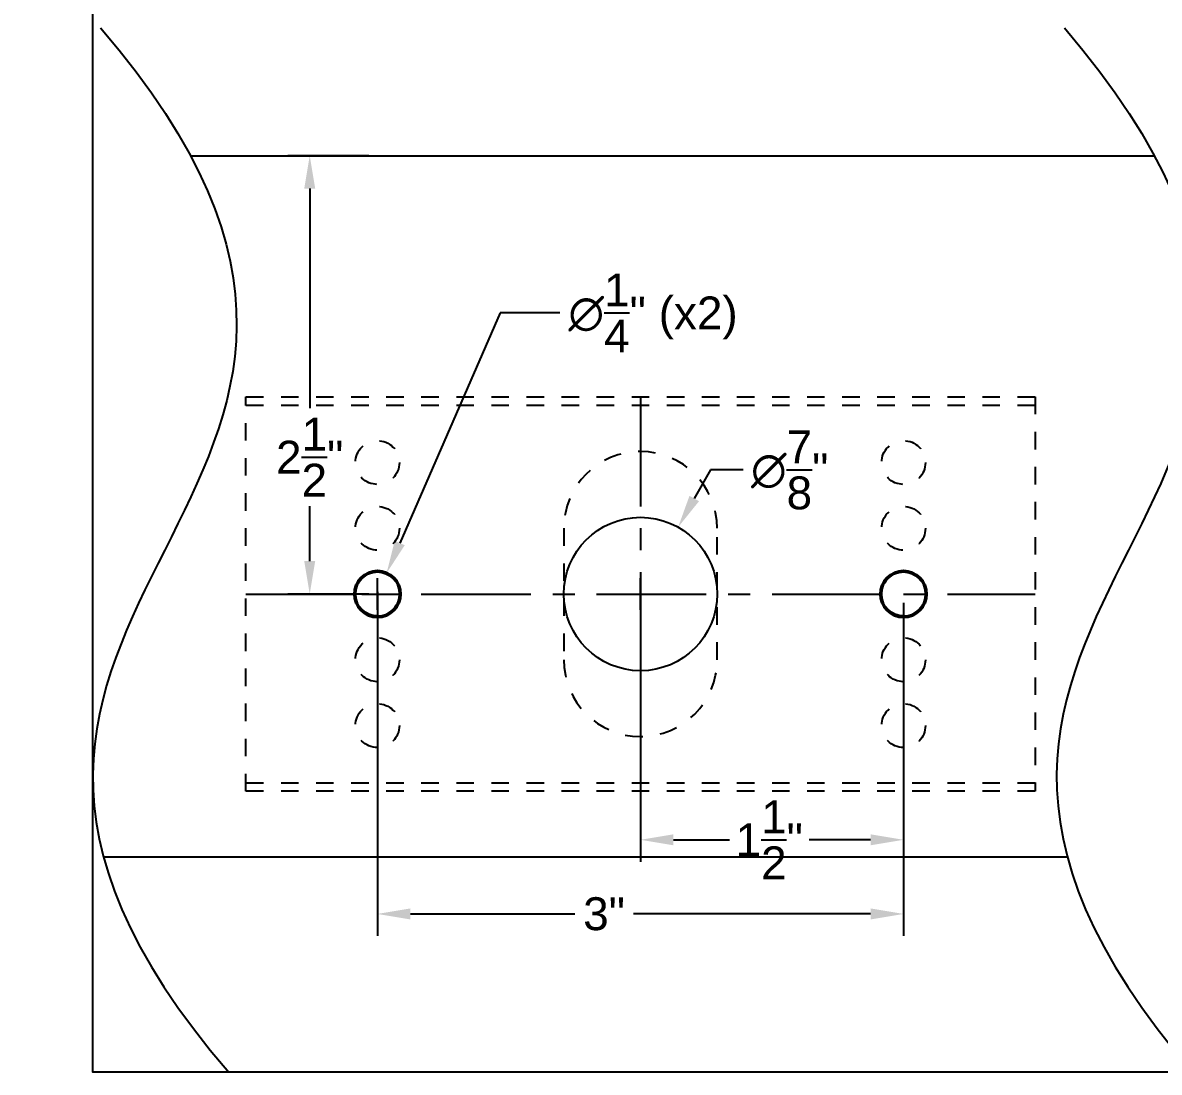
# Model space of a CAD drawing. Extents: x -1.8 to 17.5, y -14.1 to 0.
# Drawn here: x -0.4 to 6.08, y -14.12 to -8.14 of the extents above; entities that cross this region are included whole.
import ezdxf

# ---------------------------------------------------------------- set-up
doc = ezdxf.new("R2010")
doc.units = 0
doc.header["$LTSCALE"] = 0.5
doc.header["$MEASUREMENT"] = 0
doc.linetypes.add('CENTER', pattern=[2, 1.25, -0.25, 0.25, -0.25])
doc.linetypes.add('HIDDEN2', pattern=[0.1875, 0.125, -0.0625])
doc.layers.get('Defpoints').update_dxf_attribs({"linetype": 'CONTINUOUS'})
for name, color, linetype in [('Centerline', 210, 'CENTER'), ('Dimension', 10, 'CONTINUOUS'), ('FAB DWG', 221, 'CONTINUOUS'), ('Housing', 150, 'CONTINUOUS'), ('WallMount Bracket', 190, 'CONTINUOUS')]:
    doc.layers.add(name, color=color, linetype=linetype)
doc.layers.add('Text-Unprinted', color=131, linetype='CONTINUOUS', plot=False)
doc.styles.get("Standard").update_dxf_attribs({"font": 'arial.ttf'})
doc.dimstyles.get("Standard").update_dxf_attribs({"dimtxt": 0.18, "dimasz": 0.18, "dimexe": 0.18, "dimexo": 0.0625, "dimgap": 0.09, "dimtad": 0, "dimtih": 1, "dimtoh": 1, "dimdec": 4, "dimzin": 0, "dimdsep": 46, "dimtxsty": 'Standard', "dimcen": 0.09, "dimadec": 0, "dimazin": 0, "dimtfac": 1, "dimtdec": 4, "dimtofl": 0, "dimtmove": 0, "dimatfit": 3, "dimfxl": 1, "dimtolj": 1, "dimtzin": 0, "dimarcsym": 0})

# ---------------------------------------------------------------- blocks, each defined once
blk = doc.blocks.new('*D0')
at = {"layer": 'Defpoints', "color": 0, "transparency": 16777216}
for p in [(1.2368, -8.896), (1.6231, -8.896), (1.6231, -11.3953)]:
    blk.add_point(p, dxfattribs=at)
at = {"layer": 'FAB DWG', "color": 0, "lineweight": -2, "transparency": 16777216}
for p, q in [((1.5731, -8.896), (1.1118, -8.896)), ((1.2368, -9.0835), (1.2368, -10.3353)), ((1.2368, -11.2078), (1.2368, -10.8944)), ((1.5731, -11.3953), (1.1118, -11.3953))]:
    blk.add_line(p, q, dxfattribs=at)
at = {"layer": 'FAB DWG', "color": 0, "transparency": 16777216}
for points in [[(1.2055, -9.0835), (1.268, -9.0835), (1.2368, -8.896)], [(1.2055, -11.2078), (1.268, -11.2078), (1.2368, -11.3953)]]:
    blk.add_solid(points, dxfattribs=at)
at = {"layer": 'FAB DWG', "color": 0, "transparency": 16777216, "insert": (1.2368, -10.6148), "char_height": 0.1875, "attachment_point": 5}
blk.add_mtext('\\A1;2{\\H1x;\\S1/2;}"', dxfattribs=at)
blk = doc.blocks.new('*D1')
at = {"layer": 'Defpoints', "color": 0, "transparency": 16777216}
for p in [(1.6231, -11.3328), (4.6231, -11.3953), (4.6231, -13.2195)]:
    blk.add_point(p, dxfattribs=at)
at = {"layer": 'FAB DWG', "color": 0, "lineweight": -2, "transparency": 16777216}
for p, q in [((1.6231, -11.3828), (1.6231, -13.3445)), ((4.6231, -11.4453), (4.6231, -13.3445)), ((1.8106, -13.2195), (2.7479, -13.2195)), ((4.4356, -13.2195), (3.0832, -13.2195))]:
    blk.add_line(p, q, dxfattribs=at)
at = {"layer": 'FAB DWG', "color": 0, "transparency": 16777216}
for points in [[(1.8106, -13.1882), (1.8106, -13.2507), (1.6231, -13.2195)], [(4.4356, -13.1882), (4.4356, -13.2507), (4.6231, -13.2195)]]:
    blk.add_solid(points, dxfattribs=at)
at = {"layer": 'FAB DWG', "color": 0, "transparency": 16777216, "insert": (2.9155, -13.2195), "char_height": 0.1875, "attachment_point": 5}
blk.add_mtext('\\A1;3"', dxfattribs=at)
blk = doc.blocks.new('*D2')
at = {"layer": 'Defpoints', "color": 0, "transparency": 16777216}
for p in [(3.3377, -11.014), (2.9085, -11.7765)]:
    blk.add_point(p, dxfattribs=at)
at = {"layer": 'FAB DWG', "color": 0, "lineweight": -2, "transparency": 16777216}
for p, q in [((3.5216, -10.6872), (3.4297, -10.8506)), ((3.7091, -10.6872), (3.5216, -10.6872)), ((3.1231, -11.4853), (3.1231, -11.3053)), ((3.0331, -11.3953), (3.2131, -11.3953))]:
    blk.add_line(p, q, dxfattribs=at)
at = {"layer": 'FAB DWG', "color": 0, "transparency": 16777216}
blk.add_solid([(3.4024, -10.8353), (3.4569, -10.8659), (3.3377, -11.014)], dxfattribs=at)
at = {"layer": 'FAB DWG', "color": 0, "transparency": 16777216, "insert": (3.9741, -10.6872), "char_height": 0.1875, "attachment_point": 5}
blk.add_mtext('\\A1;∅{\\H1x;\\S7/8;}"', dxfattribs=at)
blk = doc.blocks.new('*D3')
at = {"layer": 'Defpoints', "color": 0, "transparency": 16777216}
for p in [(1.6751, -11.2761), (1.5711, -11.5144)]:
    blk.add_point(p, dxfattribs=at)
at = {"layer": 'FAB DWG', "color": 0, "lineweight": -2, "transparency": 16777216}
for p, q in [((2.3225, -9.7925), (1.7501, -11.1043)), ((2.6636, -9.7925), (2.3225, -9.7925)), ((1.6231, -11.4853), (1.6231, -11.3053)), ((1.5331, -11.3953), (1.7131, -11.3953))]:
    blk.add_line(p, q, dxfattribs=at)
at = {"layer": 'FAB DWG', "color": 0, "transparency": 16777216}
blk.add_solid([(1.7215, -11.0918), (1.7787, -11.1168), (1.6751, -11.2761)], dxfattribs=at)
at = {"layer": 'FAB DWG', "color": 0, "transparency": 16777216, "insert": (3.195, -9.7925), "char_height": 0.1875, "attachment_point": 5}
blk.add_mtext('\\A1;∅{\\H1x;\\S1/4;}" (x2)', dxfattribs=at)
blk = doc.blocks.new('*D4')
at = {"layer": 'Defpoints', "color": 0, "transparency": 16777216}
for p in [(3.1231, -11.3953), (4.6231, -11.3953), (4.6231, -12.7968)]:
    blk.add_point(p, dxfattribs=at)
at = {"layer": 'FAB DWG', "color": 0, "lineweight": -2, "transparency": 16777216}
for p, q in [((3.1231, -11.4453), (3.1231, -12.9218)), ((4.6231, -11.4453), (4.6231, -12.9218)), ((3.3106, -12.7968), (3.63, -12.7968)), ((4.4356, -12.7968), (4.0846, -12.7968))]:
    blk.add_line(p, q, dxfattribs=at)
at = {"layer": 'FAB DWG', "color": 0, "transparency": 16777216}
for points in [[(3.3106, -12.7656), (3.3106, -12.8281), (3.1231, -12.7968)], [(4.4356, -12.7656), (4.4356, -12.8281), (4.6231, -12.7968)]]:
    blk.add_solid(points, dxfattribs=at)
at = {"layer": 'FAB DWG', "color": 0, "transparency": 16777216, "insert": (3.8573, -12.7968), "char_height": 0.1875, "attachment_point": 5}
blk.add_mtext('\\A1;1{\\H1x;\\S1/2;}"', dxfattribs=at)

msp = doc.modelspace()

# ---------------------------------------------------------------- linework, layer by layer
at = {"layer": 'Centerline', "transparency": 16777216}
for p, q in [((3.12311, -10.27028), (3.12311, -12.52028)), ((0.87311, -11.39528), (5.37311, -11.39528))]:
    msp.add_line(p, q, dxfattribs=at)
at = {"layer": 'Dimension', "transparency": 16777216}
for points in [[(0.04426, -8.167), (1.21961, -9.53395), (0.40987, -11.14464), (-0.39987, -12.75533), (0.77548, -14.12228)], [(5.54046, -8.167), (6.71581, -9.53395), (5.90607, -11.14464), (5.09633, -12.75533), (6.27168, -14.12228)]]:
    msp.add_open_spline(points, degree=3, dxfattribs=at)
at = {"layer": 'Housing', "transparency": 16777216}
for points in [[(0.55755, -8.89598), (6.05375, -8.89598)], [(5.55755, -12.89628), (0.06135, -12.89628)]]:
    msp.add_lwpolyline(points, dxfattribs=at)
at = {"layer": 'Housing', "linetype": 'Continuous', "lineweight": 25, "transparency": 16777216}
msp.add_circle((3.12311, -11.39528), 0.4375, dxfattribs=at)
at = {"layer": 'Housing', "linetype": 'Continuous', "lineweight": 50, "transparency": 16777216}
for centre in [(1.62311, -11.39528), (4.62311, -11.39528)]:
    msp.add_circle(centre, 0.13, dxfattribs=at)
at = {"layer": 'Text-Unprinted', "ltscale": 0.5, "transparency": 16777216}
msp.add_lwpolyline([(0, 0), (12.23002, 0), (12.23002, -14.12228), (0, -14.12228)], close=True, dxfattribs=at)
at = {"layer": 'WallMount Bracket', "linetype": 'HIDDEN2', "transparency": 16777216}
for p, q in [((0.87311, -10.31828), (5.37311, -10.31828)), ((0.87311, -12.47228), (5.37311, -12.47228))]:
    msp.add_line(p, q, dxfattribs=at)
msp.add_lwpolyline([(0.87311, -10.27028), (5.37311, -10.27028), (5.37311, -12.52028), (0.87311, -12.52028)], close=True, dxfattribs=at)
msp.add_lwpolyline([(2.68561, -11.02028), (2.68561, -11.77028, 1), (3.56061, -11.77028), (3.56061, -11.02028, 1)], format="xyb", close=True, dxfattribs=at)
for centre in [(1.62311, -10.64528), (4.62311, -10.64528), (1.62311, -11.02028), (4.62311, -11.02028), (1.62311, -11.39528), (4.62311, -11.39528), (1.62311, -11.77028), (4.62311, -11.77028), (1.62311, -12.14528), (4.62311, -12.14528)]:
    msp.add_circle(centre, 0.125, dxfattribs=at)

# ---------------------------------------------------------------- dimensions: what is measured, and where the dimension line sits
at = {"layer": 'FAB DWG', "transparency": 16777216}
dim = msp.add_linear_dim(base=(1.2368, -8.89598), p1=(1.62311, -11.39528), p2=(1.62311, -8.89598), angle=90, dimstyle='Standard', override={"dimtxt": 0.1875, "dimasz": 0.1875, "dimexe": 0.125, "dimexo": 0.05, "dimgap": 0.06, "dimlunit": 4, "dimadec": 3, "dimtdec": 3}, dxfattribs=at)
dim.commit()
dim.dimension.update_dxf_attribs({"geometry": '*D0', "text_midpoint": (1.2368, -10.61484), "dimtype": 128})
dim = msp.add_diameter_dim_2p(p1=(1.57112, -11.51443), p2=(1.6751, -11.27613), text='<> (x2)', dimstyle='Standard', override={"dimtxt": 0.1875, "dimasz": 0.1875, "dimexe": 0.125, "dimexo": 0.05, "dimgap": 0.06, "dimlunit": 4, "dimadec": 3, "dimtdec": 3}, dxfattribs=at)
dim.commit()
dim.dimension.update_dxf_attribs({"geometry": '*D3', "text_midpoint": (3.19502, -9.79247), "dimtype": 131})
dim = msp.add_diameter_dim_2p(p1=(2.90853, -11.77654), p2=(3.33769, -11.01401), dimstyle='Standard', override={"dimtxt": 0.1875, "dimasz": 0.1875, "dimexe": 0.125, "dimexo": 0.05, "dimgap": 0.06, "dimlunit": 4, "dimadec": 3, "dimtdec": 3}, dxfattribs=at)
dim.commit()
dim.dimension.update_dxf_attribs({"geometry": '*D2', "text_midpoint": (3.97408, -10.68722)})
for base, p1, picture, middle in [((4.62311, -13.2195), (1.62311, -11.33278), '*D1', (2.91554, -13.2195)), ((4.62311, -12.79683), (3.12311, -11.39528), '*D4', (3.85728, -12.79683))]:
    dim = msp.add_linear_dim(base=base, p1=p1, p2=(4.62311, -11.39528), dimstyle='Standard', override={"dimtxt": 0.1875, "dimasz": 0.1875, "dimexe": 0.125, "dimexo": 0.05, "dimgap": 0.06, "dimlunit": 4, "dimadec": 3, "dimtdec": 3}, dxfattribs=at)
    dim.commit()
    dim.dimension.update_dxf_attribs({"geometry": picture, "text_midpoint": middle, "dimtype": 128})

doc.saveas('drawing.dxf')
